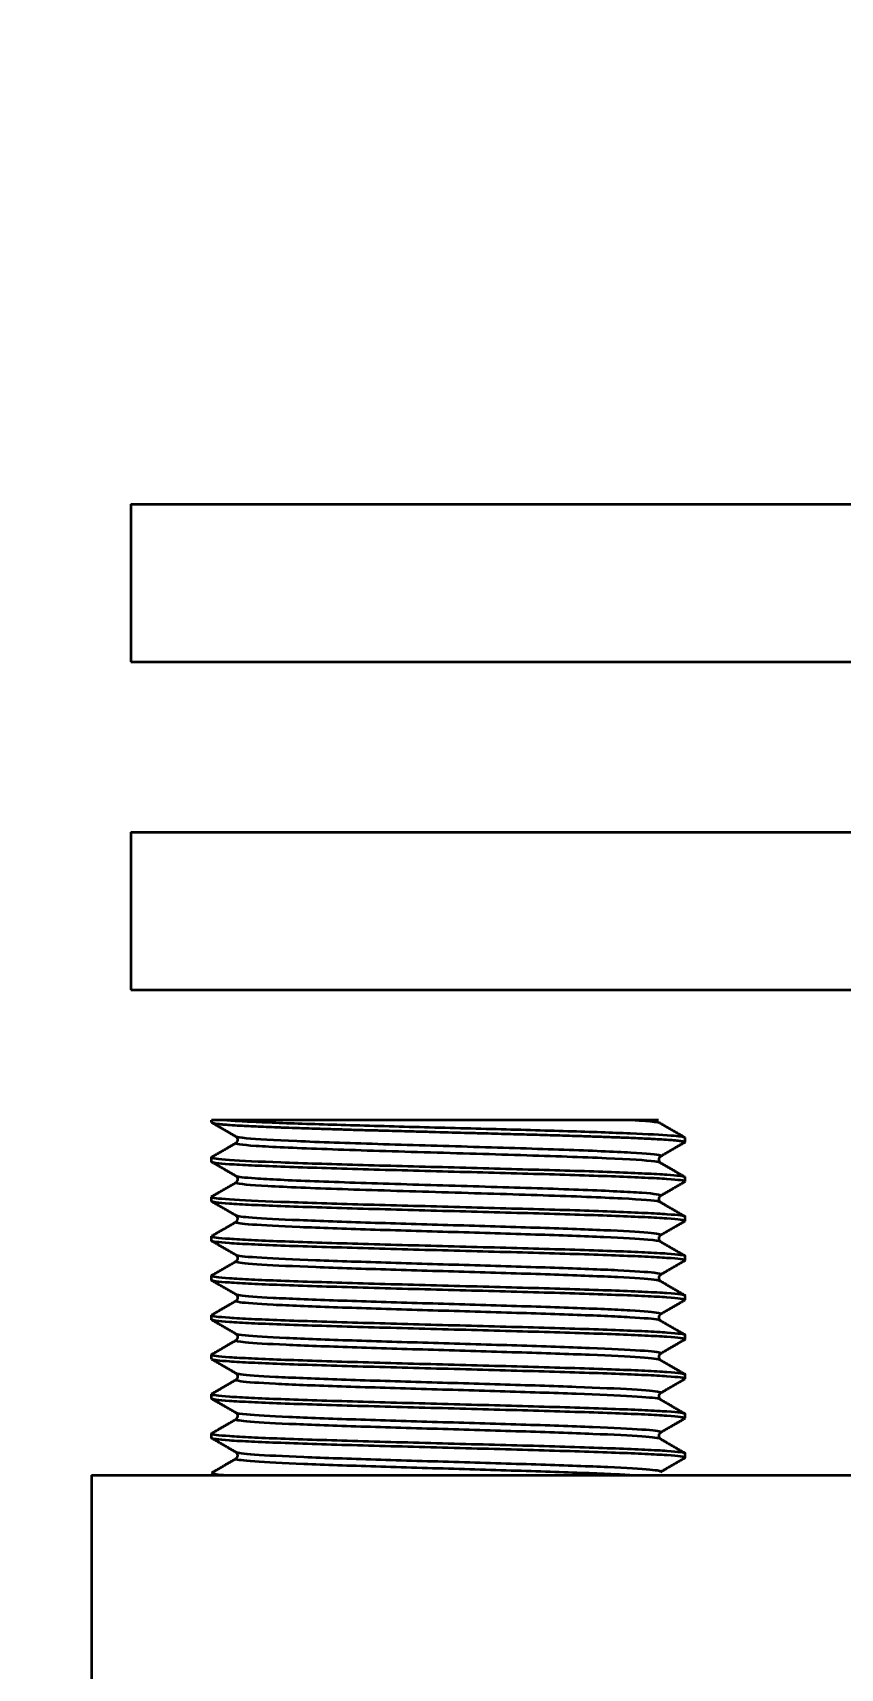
# Model space of a CAD drawing. Extents: x 1481 to 3160, y 4681 to 5260.
# Drawn here: x 1703.64 to 1711.83, y 4898.33 to 4914.91 of the extents above; entities that cross this region are included whole.
import ezdxf

# ---------------------------------------------------------------- set-up
doc = ezdxf.new("R2010")
doc.units = 0
doc.header["$LTSCALE"] = 30
doc.header["$MEASUREMENT"] = 0
doc.header["$PDMODE"] = 3
doc.header["$PDSIZE"] = -10
doc.layers.get('0').update_dxf_attribs({"linetype": 'CONTINUOUS'})
doc.layers.get('DEFPOINTS').update_dxf_attribs({"linetype": 'CONTINUOUS'})
doc.layers.add('\\M+5B3DF\\M+5B4E7\\M+5CFDF', color=3, linetype='CONTINUOUS', lineweight=9)
doc.styles.add('Daelim Dimension', font='NanumGothic.ttf')
doc.dimstyles.new('DEFAULT', dxfattribs={"dimscale": 2, "dimtxt": 2, "dimasz": 2, "dimexe": 0, "dimexo": 2, "dimgap": 1, "dimtad": 1, "dimdec": 1, "dimzin": 9, "dimdsep": 46, "dimtxsty": 'Daelim Dimension', "dimcen": 0.5, "dimclrd": 252, "dimclre": 252, "dimclrt": 3, "dimadec": 1, "dimazin": 0, "dimtfac": 1, "dimtdec": 1, "dimtix": 1, "dimtmove": 0, "dimatfit": 3, "dimfxl": 0, "dimtolj": 1, "dimtzin": 1, "dimlwd": 9, "dimlwe": 9, "dimarcsym": 0})

# ---------------------------------------------------------------- blocks, each defined once
blk = doc.blocks.new('*D2')
at = {"color": 5, "lineweight": 9, "ltscale": 0.5}
for p, q in [((1712.037, 4915.696), (1712.037, 4891.774)), ((1737.237, 4915.796), (1737.237, 4891.774)), ((1712.037, 4893.774), (1580.878, 4893.774)), ((1733.237, 4893.774), (1716.037, 4893.774))]:
    blk.add_line(p, q, dxfattribs=at)
at = {"color": 5, "ltscale": 0.5}
for points in [[(1716.037, 4894.44), (1716.037, 4893.107), (1712.037, 4893.774)], [(1733.237, 4894.44), (1733.237, 4893.107), (1737.237, 4893.774)]]:
    blk.add_solid(points, dxfattribs=at)
at = {"layer": 'DEFPOINTS', "color": 0, "ltscale": 0.5}
for p in [(1737.237, 4919.796), (1712.037, 4919.696), (1737.237, 4893.774)]:
    blk.add_point(p, dxfattribs=at)
at = {"color": 7, "ltscale": 0.5, "insert": (1627.069, 4902.412), "char_height": 10, "attachment_point": 5, "style": 'Daelim Dimension'}
blk.add_mtext('\\A1;설치 구멍 %%C35', dxfattribs=at)
blk = doc.blocks.new('22')
at = {"lineweight": 35}
for p, q in [((-160.703, 183.514), (-160.703, 181.514)), ((-160.703, 183.514), (-110.703, 183.514)), ((-160.703, 181.514), (-110.703, 181.514)), ((-160.703, 179.359), (-160.703, 177.359)), ((-160.703, 179.359), (-110.703, 179.359)), ((-160.703, 177.359), (-110.703, 177.359))]:
    blk.add_line(p, q, dxfattribs=at)
at = {"color": 0, "lineweight": 35}
for p, q in [((-159.68, 175.68), (-159.68, 175.709)), ((-159.485, 175.709), (-159.68, 175.709)), ((-153.684, 175.426), (-153.68, 175.43)), ((-153.68, 175.43), (-153.68, 175.488)), ((-159.677, 175.242), (-159.68, 175.238)), ((-159.68, 175.18), (-159.68, 175.238)), ((-153.684, 174.926), (-153.68, 174.93)), ((-153.68, 174.93), (-153.68, 174.988)), ((-159.677, 174.741), (-159.68, 174.737)), ((-159.68, 174.68), (-159.68, 174.737)), ((-159.369, 174.419), (-159.365, 174.421)), ((-153.682, 174.427), (-153.68, 174.43)), ((-153.68, 174.43), (-153.68, 174.487)), ((-159.674, 174.243), (-159.68, 174.238)), ((-159.68, 174.18), (-159.68, 174.238)), ((-153.682, 173.927), (-153.68, 173.93)), ((-153.68, 173.93), (-153.68, 173.988)), ((-159.676, 173.742), (-159.68, 173.738)), ((-159.68, 173.68), (-159.68, 173.738)), ((-153.991, 173.669), (-153.993, 173.67)), ((-153.68, 173.43), (-153.68, 173.488)), ((-153.683, 173.427), (-153.68, 173.43)), ((-159.675, 173.242), (-159.68, 173.238)), ((-159.68, 173.18), (-159.68, 173.238)), ((-153.991, 173.169), (-153.993, 173.17)), ((-153.685, 172.926), (-153.68, 172.93)), ((-153.68, 172.93), (-153.68, 172.988)), ((-159.677, 172.741), (-159.68, 172.738)), ((-159.68, 172.68), (-159.68, 172.738)), ((-153.993, 172.747), (-153.991, 172.749)), ((-153.68, 172.43), (-153.68, 172.488)), ((-159.678, 172.241), (-159.68, 172.238)), ((-159.68, 172.18), (-159.68, 172.238)), ((-153.993, 172.247), (-153.991, 172.249)), ((-153.685, 172.426), (-153.68, 172.43)), ((-153.683, 171.927), (-153.68, 171.93)), ((-153.68, 171.93), (-153.68, 171.988)), ((-159.678, 171.74), (-159.68, 171.738)), ((-159.68, 171.68), (-159.68, 171.738)), ((-153.682, 171.427), (-153.68, 171.43)), ((-153.68, 171.43), (-153.68, 171.488)), ((-161.203, 171.209), (-161.203, 168.209)), ((-159.677, 171.241), (-159.68, 171.238))]:
    blk.add_line(p, q, dxfattribs=at)
for points, knots in [([(-159.68, 175.68), (-159.68, 175.678), (-159.671, 175.672), (-159.634, 175.666), (-159.581, 175.659), (-159.529, 175.654), (-159.444, 175.648), (-159.335, 175.641), (-159.212, 175.635), (-159.09, 175.629), (-158.956, 175.624), (-158.837, 175.619), (-158.71, 175.614), (-158.548, 175.608), (-158.341, 175.602), (-158.126, 175.595), (-157.935, 175.589), (-157.768, 175.584), (-157.599, 175.58), (-157.394, 175.574), (-157.148, 175.568), (-156.828, 175.559), (-156.541, 175.551), (-156.215, 175.543), (-155.94, 175.535), (-155.65, 175.527), (-155.389, 175.52), (-155.14, 175.512), (-154.905, 175.505), (-154.686, 175.497), (-154.53, 175.492), (-154.404, 175.487), (-154.305, 175.482), (-154.213, 175.478), (-154.147, 175.475), (-154.084, 175.472), (-153.993, 175.467), (-153.909, 175.462), (-153.844, 175.457), (-153.802, 175.453), (-153.764, 175.449), (-153.738, 175.446), (-153.722, 175.443), (-153.712, 175.442), (-153.704, 175.44), (-153.697, 175.439), (-153.692, 175.437), (-153.687, 175.436), (-153.684, 175.434), (-153.682, 175.433), (-153.68, 175.431), (-153.68, 175.43), (-153.68, 175.43)], [0, 0, 0, 0, 0.02654, 0.066896, 0.080651, 0.100386, 0.126101, 0.157802, 0.180638, 0.203421, 0.226146, 0.248814, 0.258875, 0.283044, 0.31722, 0.340016, 0.362733, 0.385371, 0.397663, 0.419617, 0.453595, 0.477354, 0.521969, 0.544668, 0.581483, 0.611239, 0.641363, 0.671235, 0.701083, 0.730917, 0.760738, 0.770513, 0.790488, 0.810214, 0.820465, 0.828755, 0.848643, 0.880128, 0.893673, 0.908167, 0.923609, 0.939997, 0.946712, 0.953267, 0.959664, 0.965902, 0.971981, 0.977902, 0.983664, 0.989267, 0.994713, 1, 1, 1, 1]), ([(-159.485, 175.708), (-159.423, 175.704), (-159.347, 175.699), (-159.17, 175.69), (-159.067, 175.686), (-158.84, 175.676), (-158.716, 175.671), (-158.447, 175.662), (-158.301, 175.658), (-158, 175.649), (-157.843, 175.644), (-157.515, 175.635), (-157.344, 175.63), (-157.003, 175.621), (-156.831, 175.616), (-156.483, 175.607), (-156.308, 175.603), (-155.968, 175.594), (-155.801, 175.589), (-155.474, 175.579), (-155.316, 175.575), (-154.869, 175.561), (-154.598, 175.552), (-154.155, 175.533), (-153.978, 175.524), (-153.757, 175.508), (-153.697, 175.499), (-153.683, 175.491)], [0, 0, 0, 0, 0.063493, 0.063493, 0.126986, 0.126986, 0.190479, 0.190479, 0.253972, 0.253972, 0.317466, 0.317466, 0.380959, 0.380959, 0.444452, 0.444452, 0.507945, 0.507945, 0.571438, 0.571438, 0.634931, 0.634931, 0.761917, 0.761917, 0.888903, 0.888903, 1, 1, 1, 1]), ([(-154.378, 175.709), (-154.504, 175.709), (-154.662, 175.709), (-155.039, 175.709), (-155.254, 175.709), (-155.605, 175.709), (-155.727, 175.709), (-155.976, 175.709), (-156.103, 175.709), (-156.49, 175.709), (-156.76, 175.709), (-157.287, 175.709), (-157.551, 175.709), (-157.923, 175.709), (-158.044, 175.709), (-158.278, 175.709), (-158.392, 175.709), (-158.715, 175.709), (-158.907, 175.709), (-159.242, 175.709), (-159.378, 175.709), (-159.484, 175.709)], [0, 0, 0, 0, 0.125, 0.125, 0.25, 0.25, 0.3125, 0.3125, 0.375, 0.375, 0.5, 0.5, 0.625, 0.625, 0.6875, 0.6875, 0.75, 0.75, 0.875, 0.875, 1, 1, 1, 1]), ([(-153.991, 175.669), (-154.005, 175.677), (-154.095, 175.691), (-154.289, 175.704), (-154.377, 175.709)], [0, 0, 0, 0, 0.617336, 1, 1, 1, 1]), ([(-154.017, 175.709), (-154.027, 175.709), (-154.057, 175.709), (-154.169, 175.709), (-154.262, 175.709), (-154.377, 175.709)], [0, 0, 0, 0, 0.444502, 0.444502, 1, 1, 1, 1]), ([(-153.992, 175.17), (-154.001, 175.175), (-154.089, 175.193), (-154.594, 175.224), (-155.726, 175.263), (-157.085, 175.302), (-158.348, 175.341), (-159.215, 175.38), (-159.392, 175.406), (-159.369, 175.42), (-159.368, 175.42)], [0, 0, 0, 0, 0.059123, 0.215784, 0.372445, 0.529106, 0.685767, 0.842428, 0.999089, 1, 1, 1, 1]), ([(-153.992, 175.248), (-153.985, 175.252), (-153.992, 175.267), (-154.286, 175.295), (-155.162, 175.331), (-156.349, 175.368), (-157.604, 175.404), (-158.669, 175.44), (-159.236, 175.472), (-159.356, 175.491), (-159.368, 175.498)], [0, 0, 0, 0, 0.04256, 0.187923, 0.333285, 0.478648, 0.62401, 0.769373, 0.914736, 1, 1, 1, 1]), ([(-159.68, 175.238), (-159.68, 175.232), (-159.661, 175.227), (-159.584, 175.216), (-159.526, 175.211), (-159.3, 175.196), (-159.077, 175.185), (-158.662, 175.169), (-158.508, 175.164), (-158.181, 175.154), (-158.009, 175.149), (-157.647, 175.138), (-157.456, 175.133), (-157.072, 175.123), (-156.878, 175.118), (-156.285, 175.102), (-155.896, 175.091), (-155.35, 175.076), (-155.178, 175.071), (-154.852, 175.061), (-154.698, 175.055), (-154.421, 175.045), (-154.297, 175.039), (-154.078, 175.029), (-153.984, 175.024), (-153.778, 175.01), (-153.701, 175), (-153.684, 174.991)], [0, 0, 0, 0, 0.063483, 0.063483, 0.126966, 0.126966, 0.253932, 0.253932, 0.317415, 0.317415, 0.380898, 0.380898, 0.444381, 0.444381, 0.507864, 0.507864, 0.634831, 0.634831, 0.698314, 0.698314, 0.761797, 0.761797, 0.82528, 0.82528, 0.888763, 0.888763, 1, 1, 1, 1]), ([(-153.68, 174.93), (-153.68, 174.935), (-153.7, 174.941), (-153.776, 174.951), (-153.834, 174.956), (-153.985, 174.966), (-154.078, 174.972), (-154.298, 174.982), (-154.422, 174.987), (-154.698, 174.998), (-154.853, 175.003), (-155.179, 175.014), (-155.351, 175.019), (-155.714, 175.029), (-155.905, 175.034), (-156.288, 175.045), (-156.483, 175.05), (-156.878, 175.06), (-157.074, 175.065), (-157.457, 175.076), (-157.646, 175.081), (-158.01, 175.092), (-158.182, 175.097), (-158.508, 175.107), (-158.662, 175.112), (-158.939, 175.123), (-159.063, 175.128), (-159.282, 175.138), (-159.376, 175.143), (-159.601, 175.159), (-159.68, 175.17), (-159.68, 175.18)], [0, 0, 0, 0, 0.0625, 0.0625, 0.125, 0.125, 0.1875, 0.1875, 0.25, 0.25, 0.3125, 0.3125, 0.375, 0.375, 0.4375, 0.4375, 0.5, 0.5, 0.5625, 0.5625, 0.625, 0.625, 0.6875, 0.6875, 0.75, 0.75, 0.8125, 0.8125, 0.875, 0.875, 1, 1, 1, 1]), ([(-153.991, 174.669), (-153.994, 174.671), (-154.037, 174.686), (-154.392, 174.714), (-155.429, 174.754), (-156.763, 174.793), (-158.077, 174.832), (-159.06, 174.871), (-159.37, 174.9), (-159.374, 174.916), (-159.369, 174.919)], [0, 0, 0, 0, 0.024119, 0.180839, 0.337559, 0.49428, 0.651, 0.80772, 0.96444, 1, 1, 1, 1]), ([(-153.992, 174.748), (-153.991, 174.749), (-153.972, 174.761), (-154.141, 174.786), (-154.909, 174.822), (-156.04, 174.859), (-157.302, 174.895), (-158.437, 174.932), (-159.167, 174.966), (-159.35, 174.988), (-159.368, 174.998)], [0, 0, 0, 0, 0.007139, 0.152572, 0.298006, 0.44344, 0.588874, 0.734308, 0.879741, 1, 1, 1, 1]), ([(-159.68, 174.737), (-159.68, 174.732), (-159.661, 174.727), (-159.584, 174.716), (-159.526, 174.711), (-159.3, 174.696), (-159.077, 174.685), (-158.662, 174.67), (-158.508, 174.665), (-158.181, 174.654), (-158.009, 174.649), (-157.647, 174.638), (-157.456, 174.633), (-157.072, 174.623), (-156.878, 174.618), (-156.285, 174.602), (-155.896, 174.591), (-155.35, 174.576), (-155.178, 174.571), (-154.852, 174.561), (-154.698, 174.555), (-154.421, 174.544), (-154.297, 174.539), (-154.078, 174.529), (-153.984, 174.524), (-153.76, 174.508), (-153.68, 174.498), (-153.68, 174.487)], [0, 0, 0, 0, 0.0625, 0.0625, 0.125, 0.125, 0.25, 0.25, 0.3125, 0.3125, 0.375, 0.375, 0.4375, 0.4375, 0.5, 0.5, 0.625, 0.625, 0.6875, 0.6875, 0.75, 0.75, 0.8125, 0.8125, 0.875, 0.875, 1, 1, 1, 1]), ([(-153.68, 174.43), (-153.68, 174.435), (-153.7, 174.441), (-153.776, 174.451), (-153.834, 174.456), (-153.985, 174.467), (-154.078, 174.472), (-154.298, 174.482), (-154.422, 174.487), (-154.699, 174.498), (-154.853, 174.503), (-155.179, 174.513), (-155.351, 174.518), (-155.714, 174.529), (-155.905, 174.534), (-156.288, 174.545), (-156.483, 174.55), (-156.878, 174.56), (-157.074, 174.566), (-157.457, 174.576), (-157.647, 174.581), (-158.01, 174.591), (-158.182, 174.597), (-158.508, 174.607), (-158.662, 174.612), (-158.939, 174.623), (-159.063, 174.628), (-159.282, 174.638), (-159.376, 174.643), (-159.601, 174.659), (-159.68, 174.669), (-159.68, 174.68)], [0, 0, 0, 0, 0.0625, 0.0625, 0.125, 0.125, 0.1875, 0.1875, 0.25, 0.25, 0.3125, 0.3125, 0.375, 0.375, 0.4375, 0.4375, 0.5, 0.5, 0.5625, 0.5625, 0.625, 0.625, 0.6875, 0.6875, 0.75, 0.75, 0.8125, 0.8125, 0.875, 0.875, 1, 1, 1, 1]), ([(-153.991, 174.169), (-154.004, 174.177), (-154.129, 174.196), (-154.656, 174.225), (-155.546, 174.257), (-156.615, 174.289), (-157.694, 174.32), (-158.614, 174.352), (-159.229, 174.384), (-159.38, 174.406), (-159.371, 174.418), (-159.369, 174.419)], [0, 0, 0, 0, 0.096677, 0.223785, 0.350894, 0.478002, 0.605111, 0.732219, 0.859327, 0.986436, 1, 1, 1, 1]), ([(-153.99, 174.249), (-153.975, 174.259), (-154.086, 174.28), (-154.656, 174.312), (-155.546, 174.344), (-156.615, 174.375), (-157.694, 174.407), (-158.614, 174.439), (-159.203, 174.469), (-159.353, 174.489), (-159.369, 174.498)], [0, 0, 0, 0, 0.125354, 0.252665, 0.379976, 0.507286, 0.634597, 0.761908, 0.889218, 1, 1, 1, 1]), ([(-159.68, 174.238), (-159.68, 174.232), (-159.661, 174.227), (-159.584, 174.217), (-159.526, 174.212), (-159.376, 174.201), (-159.282, 174.196), (-159.063, 174.185), (-158.938, 174.18), (-158.662, 174.17), (-158.507, 174.165), (-158.181, 174.154), (-158.009, 174.149), (-157.646, 174.139), (-157.455, 174.133), (-157.072, 174.123), (-156.878, 174.118), (-156.482, 174.107), (-156.287, 174.102), (-155.904, 174.092), (-155.713, 174.087), (-155.35, 174.076), (-155.178, 174.071), (-154.852, 174.061), (-154.698, 174.055), (-154.421, 174.045), (-154.297, 174.04), (-154.078, 174.029), (-153.984, 174.024), (-153.76, 174.009), (-153.68, 173.998), (-153.68, 173.988)], [0, 0, 0, 0, 0.0625, 0.0625, 0.125, 0.125, 0.1875, 0.1875, 0.25, 0.25, 0.3125, 0.3125, 0.375, 0.375, 0.4375, 0.4375, 0.5, 0.5, 0.5625, 0.5625, 0.625, 0.625, 0.6875, 0.6875, 0.75, 0.75, 0.8125, 0.8125, 0.875, 0.875, 1, 1, 1, 1]), ([(-153.68, 173.93), (-153.68, 173.935), (-153.7, 173.94), (-153.776, 173.951), (-153.834, 173.956), (-153.985, 173.967), (-154.078, 173.972), (-154.298, 173.982), (-154.422, 173.987), (-154.699, 173.998), (-154.853, 174.003), (-155.179, 174.013), (-155.351, 174.019), (-155.714, 174.029), (-155.905, 174.034), (-156.288, 174.045), (-156.483, 174.05), (-156.878, 174.06), (-157.074, 174.065), (-157.457, 174.076), (-157.647, 174.081), (-158.01, 174.092), (-158.182, 174.097), (-158.508, 174.107), (-158.662, 174.112), (-158.939, 174.123), (-159.063, 174.128), (-159.282, 174.138), (-159.376, 174.143), (-159.601, 174.159), (-159.68, 174.169), (-159.68, 174.18)], [0, 0, 0, 0, 0.0625, 0.0625, 0.125, 0.125, 0.1875, 0.1875, 0.25, 0.25, 0.3125, 0.3125, 0.375, 0.375, 0.4375, 0.4375, 0.5, 0.5, 0.5625, 0.5625, 0.625, 0.625, 0.6875, 0.6875, 0.75, 0.75, 0.8125, 0.8125, 0.875, 0.875, 1, 1, 1, 1]), ([(-153.993, 173.67), (-154.004, 173.675), (-154.085, 173.691), (-154.475, 173.717), (-155.296, 173.749), (-156.335, 173.781), (-157.427, 173.812), (-158.403, 173.844), (-159.108, 173.876), (-159.365, 173.901), (-159.376, 173.916), (-159.368, 173.92)], [0, 0, 0, 0, 0.059449, 0.186667, 0.313884, 0.441101, 0.568318, 0.695536, 0.822753, 0.94997, 1, 1, 1, 1]), ([(-153.99, 173.749), (-153.98, 173.757), (-154.045, 173.775), (-154.475, 173.804), (-155.296, 173.835), (-156.335, 173.867), (-157.427, 173.899), (-158.403, 173.931), (-159.108, 173.962), (-159.339, 173.985), (-159.368, 173.997), (-159.37, 173.999)], [0, 0, 0, 0, 0.0915, 0.218546, 0.345592, 0.472639, 0.599685, 0.726731, 0.853778, 0.980824, 1, 1, 1, 1]), ([(-159.68, 173.738), (-159.68, 173.732), (-159.661, 173.727), (-159.584, 173.717), (-159.526, 173.711), (-159.376, 173.701), (-159.282, 173.696), (-159.063, 173.685), (-158.938, 173.68), (-158.662, 173.67), (-158.507, 173.665), (-158.181, 173.654), (-158.009, 173.649), (-157.646, 173.639), (-157.455, 173.633), (-157.072, 173.623), (-156.878, 173.618), (-156.482, 173.607), (-156.287, 173.602), (-155.904, 173.592), (-155.713, 173.587), (-155.35, 173.576), (-155.178, 173.571), (-154.852, 173.561), (-154.698, 173.555), (-154.421, 173.545), (-154.297, 173.54), (-154.078, 173.529), (-153.984, 173.524), (-153.76, 173.509), (-153.68, 173.498), (-153.68, 173.488)], [0, 0, 0, 0, 0.0625, 0.0625, 0.125, 0.125, 0.1875, 0.1875, 0.25, 0.25, 0.3125, 0.3125, 0.375, 0.375, 0.4375, 0.4375, 0.5, 0.5, 0.5625, 0.5625, 0.625, 0.625, 0.6875, 0.6875, 0.75, 0.75, 0.8125, 0.8125, 0.875, 0.875, 1, 1, 1, 1]), ([(-153.68, 173.43), (-153.68, 173.435), (-153.7, 173.44), (-153.776, 173.451), (-153.834, 173.456), (-153.985, 173.467), (-154.078, 173.472), (-154.298, 173.482), (-154.422, 173.487), (-154.699, 173.498), (-154.853, 173.503), (-155.179, 173.513), (-155.351, 173.519), (-155.714, 173.529), (-155.905, 173.534), (-156.288, 173.545), (-156.483, 173.55), (-156.878, 173.56), (-157.074, 173.565), (-157.457, 173.576), (-157.647, 173.581), (-158.01, 173.592), (-158.182, 173.597), (-158.508, 173.607), (-158.662, 173.612), (-158.939, 173.623), (-159.063, 173.628), (-159.282, 173.638), (-159.376, 173.644), (-159.601, 173.659), (-159.68, 173.67), (-159.68, 173.68)], [0, 0, 0, 0, 0.0625, 0.0625, 0.125, 0.125, 0.1875, 0.1875, 0.25, 0.25, 0.3125, 0.3125, 0.375, 0.375, 0.4375, 0.4375, 0.5, 0.5, 0.5625, 0.5625, 0.625, 0.625, 0.6875, 0.6875, 0.75, 0.75, 0.8125, 0.8125, 0.875, 0.875, 1, 1, 1, 1]), ([(-153.992, 173.248), (-153.983, 173.253), (-154.008, 173.269), (-154.317, 173.296), (-155.06, 173.327), (-156.058, 173.359), (-157.153, 173.391), (-158.174, 173.423), (-158.961, 173.454), (-159.302, 173.48), (-159.363, 173.494), (-159.369, 173.499)], [0, 0, 0, 0, 0.062415, 0.189198, 0.315981, 0.442764, 0.569547, 0.69633, 0.823113, 0.949896, 1, 1, 1, 1]), ([(-153.993, 173.17), (-153.998, 173.173), (-154.042, 173.185), (-154.317, 173.209), (-155.06, 173.241), (-156.058, 173.272), (-157.153, 173.304), (-158.174, 173.336), (-158.961, 173.368), (-159.34, 173.396), (-159.381, 173.413), (-159.367, 173.42)], [0, 0, 0, 0, 0.027469, 0.154437, 0.281406, 0.408375, 0.535343, 0.662312, 0.789281, 0.916249, 1, 1, 1, 1]), ([(-159.68, 173.238), (-159.68, 173.232), (-159.661, 173.227), (-159.584, 173.217), (-159.526, 173.211), (-159.376, 173.201), (-159.282, 173.196), (-159.063, 173.185), (-158.938, 173.18), (-158.662, 173.17), (-158.507, 173.165), (-158.181, 173.154), (-158.009, 173.149), (-157.646, 173.139), (-157.455, 173.133), (-157.072, 173.123), (-156.878, 173.118), (-156.482, 173.107), (-156.287, 173.102), (-155.904, 173.092), (-155.713, 173.087), (-155.35, 173.076), (-155.178, 173.071), (-154.852, 173.061), (-154.698, 173.055), (-154.421, 173.045), (-154.297, 173.04), (-154.078, 173.029), (-153.984, 173.024), (-153.76, 173.008), (-153.68, 172.998), (-153.68, 172.988)], [0, 0, 0, 0, 0.0625, 0.0625, 0.125, 0.125, 0.1875, 0.1875, 0.25, 0.25, 0.3125, 0.3125, 0.375, 0.375, 0.4375, 0.4375, 0.5, 0.5, 0.5625, 0.5625, 0.625, 0.625, 0.6875, 0.6875, 0.75, 0.75, 0.8125, 0.8125, 0.875, 0.875, 1, 1, 1, 1]), ([(-153.68, 172.93), (-153.68, 172.935), (-153.7, 172.94), (-153.776, 172.951), (-153.834, 172.956), (-153.985, 172.966), (-154.078, 172.972), (-154.298, 172.982), (-154.422, 172.987), (-154.699, 172.998), (-154.853, 173.003), (-155.179, 173.013), (-155.351, 173.019), (-155.714, 173.029), (-155.905, 173.034), (-156.288, 173.045), (-156.483, 173.05), (-156.878, 173.06), (-157.074, 173.065), (-157.457, 173.076), (-157.647, 173.081), (-158.01, 173.091), (-158.182, 173.097), (-158.508, 173.107), (-158.662, 173.112), (-158.939, 173.123), (-159.063, 173.128), (-159.282, 173.138), (-159.376, 173.144), (-159.601, 173.159), (-159.68, 173.17), (-159.68, 173.18)], [0, 0, 0, 0, 0.0625, 0.0625, 0.125, 0.125, 0.1875, 0.1875, 0.25, 0.25, 0.3125, 0.3125, 0.375, 0.375, 0.4375, 0.4375, 0.5, 0.5, 0.5625, 0.5625, 0.625, 0.625, 0.6875, 0.6875, 0.75, 0.75, 0.8125, 0.8125, 0.875, 0.875, 1, 1, 1, 1]), ([(-153.991, 172.669), (-154.009, 172.68), (-154.186, 172.701), (-154.841, 172.733), (-155.787, 172.764), (-156.874, 172.796), (-157.93, 172.828), (-158.79, 172.86), (-159.3, 172.89), (-159.386, 172.91), (-159.368, 172.92)], [0, 0, 0, 0, 0.125424, 0.252191, 0.378959, 0.505726, 0.632493, 0.759261, 0.886028, 1, 1, 1, 1]), ([(-153.991, 172.749), (-153.987, 172.751), (-153.987, 172.764), (-154.183, 172.787), (-154.841, 172.819), (-155.787, 172.851), (-156.874, 172.883), (-157.93, 172.914), (-158.79, 172.946), (-159.252, 172.974), (-159.356, 172.991), (-159.368, 172.998)], [0, 0, 0, 0, 0.028782, 0.15617, 0.283559, 0.410948, 0.538336, 0.665725, 0.793113, 0.920502, 1, 1, 1, 1]), ([(-159.68, 172.738), (-159.68, 172.732), (-159.661, 172.727), (-159.584, 172.717), (-159.526, 172.712), (-159.376, 172.701), (-159.282, 172.696), (-159.063, 172.685), (-158.938, 172.68), (-158.662, 172.67), (-158.507, 172.665), (-158.181, 172.654), (-158.009, 172.649), (-157.646, 172.639), (-157.455, 172.633), (-157.072, 172.623), (-156.878, 172.618), (-156.482, 172.607), (-156.287, 172.602), (-155.904, 172.592), (-155.713, 172.587), (-155.35, 172.576), (-155.178, 172.571), (-154.852, 172.561), (-154.698, 172.555), (-154.421, 172.545), (-154.297, 172.54), (-154.078, 172.529), (-153.984, 172.524), (-153.76, 172.509), (-153.68, 172.498), (-153.68, 172.488)], [0, 0, 0, 0, 0.0625, 0.0625, 0.125, 0.125, 0.1875, 0.1875, 0.25, 0.25, 0.3125, 0.3125, 0.375, 0.375, 0.4375, 0.4375, 0.5, 0.5, 0.5625, 0.5625, 0.625, 0.625, 0.6875, 0.6875, 0.75, 0.75, 0.8125, 0.8125, 0.875, 0.875, 1, 1, 1, 1]), ([(-153.68, 172.43), (-153.68, 172.435), (-153.7, 172.44), (-153.776, 172.451), (-153.834, 172.456), (-153.985, 172.467), (-154.078, 172.472), (-154.298, 172.482), (-154.422, 172.487), (-154.699, 172.498), (-154.853, 172.503), (-155.179, 172.513), (-155.351, 172.519), (-155.714, 172.529), (-155.905, 172.534), (-156.288, 172.545), (-156.483, 172.55), (-156.878, 172.56), (-157.074, 172.565), (-157.457, 172.576), (-157.647, 172.581), (-158.01, 172.592), (-158.182, 172.597), (-158.508, 172.607), (-158.662, 172.612), (-158.939, 172.623), (-159.063, 172.628), (-159.282, 172.638), (-159.376, 172.644), (-159.579, 172.658), (-159.655, 172.667), (-159.675, 172.675)], [0, 0, 0, 0, 0.063657, 0.063657, 0.127314, 0.127314, 0.19097, 0.19097, 0.254627, 0.254627, 0.318284, 0.318284, 0.381941, 0.381941, 0.445597, 0.445597, 0.509254, 0.509254, 0.572911, 0.572911, 0.636568, 0.636568, 0.700225, 0.700225, 0.763881, 0.763881, 0.827538, 0.827538, 0.891195, 0.891195, 1, 1, 1, 1]), ([(-153.991, 172.249), (-153.984, 172.253), (-154.005, 172.268), (-154.29, 172.294), (-155.017, 172.326), (-156.006, 172.358), (-157.1, 172.389), (-158.129, 172.421), (-158.93, 172.453), (-159.288, 172.478), (-159.358, 172.493), (-159.367, 172.497)], [0, 0, 0, 0, 0.055026, 0.182759, 0.310492, 0.438224, 0.565957, 0.69369, 0.821423, 0.949156, 1, 1, 1, 1]), ([(-159.68, 172.238), (-159.68, 172.232), (-159.661, 172.227), (-159.584, 172.217), (-159.526, 172.211), (-159.376, 172.201), (-159.282, 172.196), (-159.063, 172.186), (-158.938, 172.18), (-158.662, 172.17), (-158.507, 172.165), (-158.181, 172.154), (-158.009, 172.149), (-157.646, 172.139), (-157.455, 172.133), (-157.072, 172.123), (-156.878, 172.118), (-156.482, 172.107), (-156.287, 172.102), (-155.904, 172.092), (-155.713, 172.087), (-155.35, 172.076), (-155.178, 172.071), (-154.852, 172.061), (-154.698, 172.055), (-154.421, 172.045), (-154.297, 172.04), (-154.078, 172.029), (-153.984, 172.024), (-153.76, 172.008), (-153.68, 171.998), (-153.68, 171.988)], [0, 0, 0, 0, 0.0625, 0.0625, 0.125, 0.125, 0.1875, 0.1875, 0.25, 0.25, 0.3125, 0.3125, 0.375, 0.375, 0.4375, 0.4375, 0.5, 0.5, 0.5625, 0.5625, 0.625, 0.625, 0.6875, 0.6875, 0.75, 0.75, 0.8125, 0.8125, 0.875, 0.875, 1, 1, 1, 1]), ([(-153.99, 172.169), (-153.993, 172.171), (-154.029, 172.184), (-154.29, 172.207), (-155.017, 172.239), (-156.006, 172.271), (-157.1, 172.303), (-158.129, 172.334), (-158.93, 172.366), (-159.327, 172.394), (-159.38, 172.412), (-159.369, 172.419)], [0, 0, 0, 0, 0.028173, 0.155002, 0.281832, 0.408661, 0.53549, 0.66232, 0.789149, 0.915979, 1, 1, 1, 1]), ([(-153.68, 171.93), (-153.68, 171.935), (-153.7, 171.94), (-153.776, 171.951), (-153.834, 171.956), (-153.985, 171.966), (-154.078, 171.972), (-154.298, 171.982), (-154.422, 171.987), (-154.699, 171.998), (-154.853, 172.003), (-155.179, 172.013), (-155.351, 172.019), (-155.714, 172.029), (-155.905, 172.034), (-156.288, 172.045), (-156.483, 172.05), (-156.878, 172.06), (-157.074, 172.065), (-157.457, 172.076), (-157.647, 172.081), (-158.01, 172.091), (-158.182, 172.097), (-158.508, 172.107), (-158.662, 172.112), (-158.939, 172.123), (-159.063, 172.128), (-159.282, 172.138), (-159.376, 172.144), (-159.601, 172.159), (-159.68, 172.17), (-159.68, 172.18)], [0, 0, 0, 0, 0.0625, 0.0625, 0.125, 0.125, 0.1875, 0.1875, 0.25, 0.25, 0.3125, 0.3125, 0.375, 0.375, 0.4375, 0.4375, 0.5, 0.5, 0.5625, 0.5625, 0.625, 0.625, 0.6875, 0.6875, 0.75, 0.75, 0.8125, 0.8125, 0.875, 0.875, 1, 1, 1, 1]), ([(-153.991, 171.669), (-154.005, 171.679), (-154.17, 171.7), (-154.801, 171.731), (-155.737, 171.763), (-156.82, 171.795), (-157.882, 171.826), (-158.755, 171.858), (-159.285, 171.889), (-159.383, 171.909), (-159.37, 171.919)], [0, 0, 0, 0, 0.121531, 0.248686, 0.375841, 0.502995, 0.63015, 0.757305, 0.88446, 1, 1, 1, 1]), ([(-153.991, 171.748), (-153.988, 171.75), (-153.983, 171.763), (-154.161, 171.786), (-154.801, 171.818), (-155.737, 171.849), (-156.82, 171.881), (-157.882, 171.913), (-158.755, 171.945), (-159.241, 171.973), (-159.354, 171.991), (-159.368, 171.998)], [0, 0, 0, 0, 0.022915, 0.15035, 0.277786, 0.405221, 0.532657, 0.660092, 0.787528, 0.914963, 1, 1, 1, 1]), ([(-159.68, 171.738), (-159.68, 171.732), (-159.661, 171.727), (-159.584, 171.717), (-159.526, 171.712), (-159.376, 171.701), (-159.282, 171.696), (-159.063, 171.685), (-158.938, 171.68), (-158.662, 171.67), (-158.507, 171.665), (-158.181, 171.654), (-158.009, 171.649), (-157.646, 171.639), (-157.455, 171.633), (-157.072, 171.623), (-156.878, 171.618), (-156.482, 171.607), (-156.287, 171.602), (-155.904, 171.592), (-155.713, 171.587), (-155.35, 171.576), (-155.178, 171.571), (-154.852, 171.561), (-154.698, 171.555), (-154.421, 171.545), (-154.297, 171.54), (-154.078, 171.529), (-153.984, 171.524), (-153.76, 171.509), (-153.68, 171.498), (-153.68, 171.488)], [0, 0, 0, 0, 0.0625, 0.0625, 0.125, 0.125, 0.1875, 0.1875, 0.25, 0.25, 0.3125, 0.3125, 0.375, 0.375, 0.4375, 0.4375, 0.5, 0.5, 0.5625, 0.5625, 0.625, 0.625, 0.6875, 0.6875, 0.75, 0.75, 0.8125, 0.8125, 0.875, 0.875, 1, 1, 1, 1]), ([(-153.68, 171.43), (-153.68, 171.435), (-153.7, 171.441), (-153.776, 171.451), (-153.834, 171.456), (-153.985, 171.467), (-154.078, 171.472), (-154.298, 171.482), (-154.422, 171.487), (-154.699, 171.498), (-154.853, 171.503), (-155.179, 171.513), (-155.351, 171.518), (-155.714, 171.529), (-155.905, 171.534), (-156.288, 171.545), (-156.483, 171.55), (-156.878, 171.56), (-157.074, 171.566), (-157.457, 171.576), (-157.647, 171.581), (-158.01, 171.591), (-158.182, 171.597), (-158.508, 171.607), (-158.662, 171.612), (-158.939, 171.623), (-159.063, 171.628), (-159.282, 171.638), (-159.376, 171.643), (-159.601, 171.659), (-159.68, 171.669), (-159.68, 171.68)], [0, 0, 0, 0, 0.0625, 0.0625, 0.125, 0.125, 0.1875, 0.1875, 0.25, 0.25, 0.3125, 0.3125, 0.375, 0.375, 0.4375, 0.4375, 0.5, 0.5, 0.5625, 0.5625, 0.625, 0.625, 0.6875, 0.6875, 0.75, 0.75, 0.8125, 0.8125, 0.875, 0.875, 1, 1, 1, 1]), ([(-154.378, 171.209), (-154.46, 171.214), (-154.767, 171.229), (-155.477, 171.255), (-156.539, 171.286), (-157.623, 171.318), (-158.559, 171.35), (-159.199, 171.382), (-159.378, 171.405), (-159.372, 171.417), (-159.369, 171.42)], [0, 0, 0, 0, 0.06681, 0.217535, 0.368259, 0.518984, 0.669709, 0.820433, 0.971158, 1, 1, 1, 1]), ([(-153.99, 171.249), (-153.977, 171.259), (-154.075, 171.279), (-154.605, 171.31), (-155.477, 171.341), (-156.539, 171.373), (-157.623, 171.405), (-158.559, 171.437), (-159.191, 171.468), (-159.356, 171.489), (-159.37, 171.499)], [0, 0, 0, 0, 0.115253, 0.242361, 0.36947, 0.496578, 0.623687, 0.750795, 0.877904, 1, 1, 1, 1]), ([(-161.203, 171.209), (-161.203, 171.209), (-160.987, 171.209), (-160.363, 171.209), (-160.103, 171.209), (-159.498, 171.209), (-159.153, 171.209), (-158.384, 171.209), (-157.958, 171.209), (-157.035, 171.209), (-156.544, 171.209), (-155.506, 171.209), (-154.959, 171.209), (-153.815, 171.209), (-153.215, 171.209), (-151.367, 171.209), (-150.074, 171.209), (-148.054, 171.209), (-147.368, 171.209), (-145.968, 171.209), (-145.252, 171.209), (-143.094, 171.209), (-141.636, 171.209), (-139.425, 171.209), (-138.684, 171.209), (-137.193, 171.209), (-136.44, 171.209), (-134.194, 171.209), (-132.711, 171.209), (-129.774, 171.209), (-128.321, 171.209), (-126.164, 171.209), (-125.448, 171.209), (-124.047, 171.209), (-123.359, 171.209), (-121.338, 171.209), (-120.044, 171.209), (-118.197, 171.209), (-117.596, 171.209), (-116.453, 171.209), (-115.907, 171.209), (-114.872, 171.209), (-114.382, 171.209), (-113.464, 171.209), (-113.033, 171.209), (-111.874, 171.209), (-111.264, 171.209), (-110.737, 171.209), (-110.644, 171.209), (-110.484, 171.209), (-110.418, 171.209), (-110.258, 171.209), (-110.203, 171.209), (-110.203, 171.209)], [0, 0, 0, 0, 0.062503, 0.062503, 0.093754, 0.093754, 0.125005, 0.125005, 0.156257, 0.156257, 0.187508, 0.187508, 0.21876, 0.21876, 0.250011, 0.250011, 0.312514, 0.312514, 0.343765, 0.343765, 0.375016, 0.375016, 0.437519, 0.437519, 0.46877, 0.46877, 0.500022, 0.500022, 0.562524, 0.562524, 0.625027, 0.625027, 0.656279, 0.656279, 0.68753, 0.68753, 0.750033, 0.750033, 0.781284, 0.781284, 0.812535, 0.812535, 0.843787, 0.843787, 0.875038, 0.875038, 0.937541, 0.937541, 0.953166, 0.953166, 0.968792, 0.968792, 1, 1, 1, 1]), ([(-159.68, 171.238), (-159.68, 171.232), (-159.661, 171.227), (-159.59, 171.218), (-159.545, 171.213), (-159.487, 171.209)], [0, 0, 0, 0, 0.544885, 0.544885, 1, 1, 1, 1])]:
    blk.add_open_spline(points, degree=3, knots=knots, dxfattribs=at)
for points in [[(-159.366, 175.497), (-159.523, 175.587), (-159.679, 175.678)], [(-153.994, 175.67), (-153.837, 175.58), (-153.681, 175.489)], [(-159.68, 175.24), (-159.523, 175.33), (-159.366, 175.421)], [(-159.369, 175.419), (-159.325, 175.459), (-159.369, 175.498)], [(-153.681, 175.428), (-153.838, 175.337), (-153.994, 175.247)], [(-159.366, 174.997), (-159.522, 175.087), (-159.679, 175.177)], [(-153.992, 175.248), (-154.035, 175.209), (-153.992, 175.169)], [(-153.995, 175.171), (-153.838, 175.08), (-153.682, 174.99)], [(-159.68, 174.739), (-159.524, 174.83), (-159.367, 174.92)], [(-159.369, 174.919), (-159.325, 174.959), (-159.369, 174.998)], [(-153.681, 174.927), (-153.838, 174.837), (-153.994, 174.747)], [(-153.991, 174.748), (-154.035, 174.709), (-153.991, 174.669)], [(-159.367, 174.497), (-159.523, 174.587), (-159.679, 174.678)], [(-153.994, 174.67), (-153.837, 174.58), (-153.68, 174.489)], [(-159.676, 174.242), (-159.52, 174.332), (-159.363, 174.422)], [(-159.369, 174.42), (-159.326, 174.459), (-159.369, 174.498)], [(-153.68, 174.428), (-153.836, 174.338), (-153.992, 174.248)], [(-159.368, 173.998), (-159.524, 174.088), (-159.68, 174.178)], [(-153.992, 174.248), (-154.035, 174.209), (-153.992, 174.17)], [(-153.993, 174.17), (-153.837, 174.08), (-153.681, 173.99)], [(-159.678, 173.741), (-159.522, 173.831), (-159.366, 173.921)], [(-159.368, 173.92), (-159.325, 173.959), (-159.369, 173.998)], [(-153.68, 173.928), (-153.836, 173.838), (-153.992, 173.748)], [(-159.367, 173.498), (-159.524, 173.588), (-159.68, 173.678)], [(-153.992, 173.748), (-154.035, 173.709), (-153.992, 173.67)], [(-159.368, 173.42), (-159.325, 173.459), (-159.368, 173.498)], [(-153.995, 173.672), (-153.839, 173.581), (-153.683, 173.491)], [(-159.677, 173.241), (-159.521, 173.331), (-159.365, 173.422)], [(-153.681, 173.428), (-153.837, 173.337), (-153.993, 173.247)], [(-159.366, 172.997), (-159.522, 173.087), (-159.679, 173.177)], [(-153.992, 173.248), (-154.035, 173.209), (-153.992, 173.17)], [(-153.995, 173.171), (-153.839, 173.081), (-153.682, 172.991)], [(-159.679, 172.74), (-159.522, 172.831), (-159.366, 172.921)], [(-159.368, 172.92), (-159.325, 172.959), (-159.368, 172.998)], [(-153.683, 172.927), (-153.839, 172.837), (-153.995, 172.746)], [(-159.365, 172.496), (-159.521, 172.586), (-159.677, 172.677)], [(-153.992, 172.748), (-154.035, 172.709), (-153.992, 172.67)], [(-153.993, 172.67), (-153.837, 172.58), (-153.681, 172.49)], [(-159.368, 172.42), (-159.325, 172.459), (-159.368, 172.498)], [(-159.68, 172.239), (-159.524, 172.33), (-159.368, 172.42)], [(-153.992, 172.248), (-154.035, 172.209), (-153.992, 172.17)], [(-153.683, 172.427), (-153.839, 172.336), (-153.995, 172.246)], [(-159.366, 171.997), (-159.522, 172.087), (-159.678, 172.177)], [(-153.992, 172.17), (-153.836, 172.079), (-153.68, 171.989)], [(-159.68, 171.739), (-159.524, 171.829), (-159.368, 171.92)], [(-159.369, 171.92), (-159.325, 171.959), (-159.368, 171.998)], [(-153.681, 171.928), (-153.837, 171.838), (-153.993, 171.747)], [(-159.368, 171.498), (-159.524, 171.588), (-159.68, 171.678)], [(-153.992, 171.748), (-154.035, 171.709), (-153.992, 171.67)], [(-153.992, 171.67), (-153.836, 171.58), (-153.68, 171.49)], [(-159.679, 171.24), (-159.523, 171.33), (-159.367, 171.421)], [(-159.369, 171.42), (-159.326, 171.459), (-159.369, 171.498)], [(-153.68, 171.428), (-153.836, 171.338), (-153.992, 171.248)]]:
    blk.add_open_spline(points, degree=2, dxfattribs=at)

msp = doc.modelspace()

# ---------------------------------------------------------------- block references
at = {"layer": '\\M+5B3DF\\M+5B4E7\\M+5CFDF', "color": 0, "lineweight": 35, "xscale": 0.8, "yscale": 0.8, "zscale": 0.8}
msp.add_blockref('22', (1833.199, 4763.317), dxfattribs=at)

# ---------------------------------------------------------------- dimensions: what is measured, and where the dimension line sits
at = {"color": 5, "ltscale": 0.5}
dim = msp.add_linear_dim(base=(1737.237, 4893.774), p1=(1712.037, 4919.696), p2=(1737.237, 4919.796), text='설치 구멍 %%C35', dimstyle='DEFAULT', override={"dimtxt": 5, "dimexe": 1, "dimdec": 0, "dimclrd": 5, "dimclre": 5, "dimclrt": 7}, dxfattribs=at)
dim.commit()
dim.dimension.update_dxf_attribs({"geometry": '*D2', "text_midpoint": (1627.069, 4893.774), "dimtype": 128})

doc.saveas('drawing.dxf')
